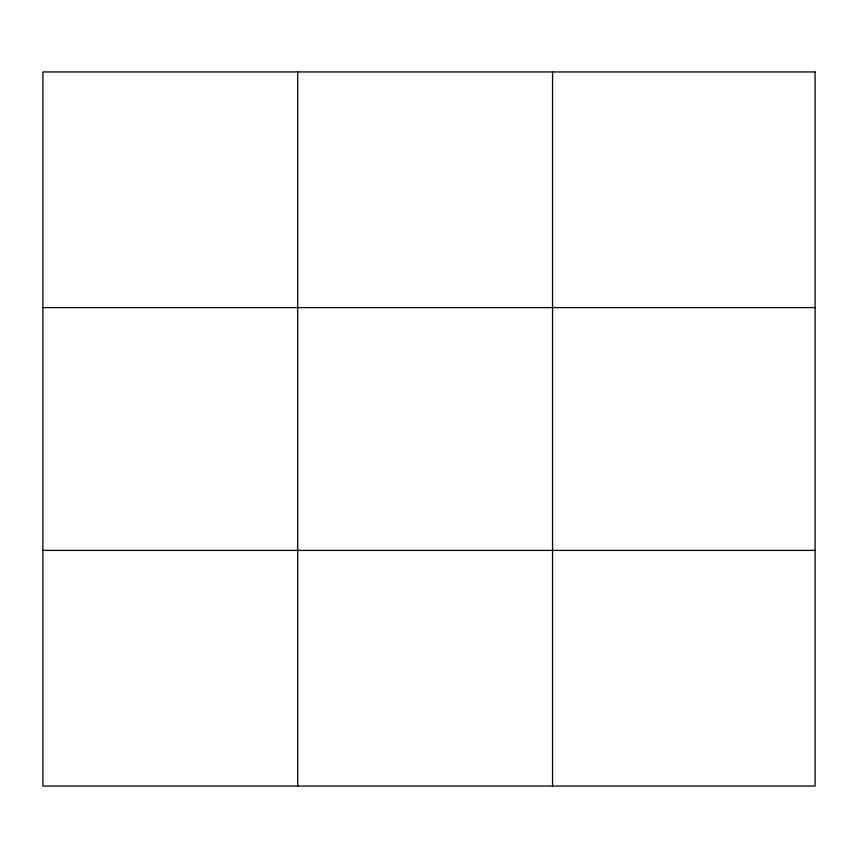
<?xml version="1.0" encoding="UTF-8"?>
<svg xmlns="http://www.w3.org/2000/svg" width="858" height="858" viewBox="0 0 858 858"><rect width="100%" height="100%" fill="white"/><g stroke="black" fill="none" stroke-linecap="round" stroke-linejoin="round"><path stroke-width="1.29" d="M297.726 786.046L297.726 71.954M552.552 786.046L552.552 71.954M42.9 307.604L815.1 307.604M42.9 550.396L815.1 550.396M815.1 71.954L815.1 786.046L42.9 786.046L42.9 71.954L815.1 71.954"/></g></svg>
